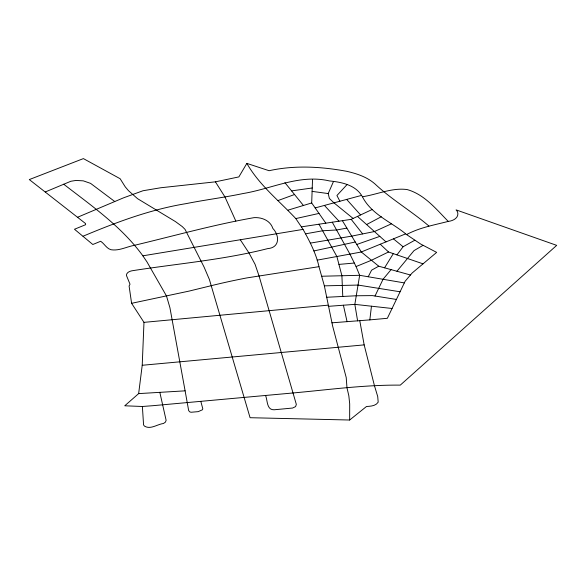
<?xml version="1.0" encoding="UTF-8"?>
<svg xmlns="http://www.w3.org/2000/svg" width="586" height="586" viewBox="0 0 586 586"><rect width="100%" height="100%" fill="white"/><g stroke="black" fill="none" stroke-linecap="round" stroke-linejoin="round"><path stroke-width="0.88" d="M325.831 223.171L311.693 202.961L312.528 179.492M83.066 236.217C116.372 222.233 150.521 209.407 186.326 203.591C205.173 199.833 224.27 197.475 243.087 193.534C271.911 188.802 299.563 173.91 329.457 180.935C341.733 182.158 355.914 184.971 362.397 196.735C371.509 214.659 391.8 222.153 406.574 234.576C419.591 227.573 434.123 225.039 448.253 221.398C453.234 220.871 459.483 217.728 457.512 211.714L456.076 209.876L556.7 245.366L400.282 385.127C364.419 384.804 328.834 389.719 293.183 392.957L152.69 405.71L142.383 406.486L124.745 405.79L138.648 393.609L142.222 365.276L143.98 322.359L131.601 303.314L129.096 286.019L130.011 284.195L126.437 275.464L126.679 274.028L127.689 272.702A8.314 4.798 0 0 1 132.846 270.644C177.807 263.619 223.559 259.854 267.743 248.596C279.874 247.739 279.749 235.594 272.878 228.489C270.314 220.468 261.832 217.201 254.104 217.64C213.765 224.738 174.159 235.843 134.333 245.336C126.583 246.757 119.068 251.057 111.01 249.731C106.403 248.427 104.447 243.776 100.682 241.271L92.822 244.501L74.473 229.243L85.644 224.694L85.541 223.552L29.3 179.572L83.395 158.601L120.137 178.723L125.228 186.831L128.51 190.706L137.556 198.669L175.426 221.574L182.283 226.606L185.051 229.382L204.118 267.15L209.378 279.456L250.083 417.708L349.659 420.016L366.499 406.494C370.586 406.245 375.78 406.025 378.19 402.157L377.721 396.568L374.417 385.573L364.162 344.883L359.782 320.725M331.918 322.82L369.832 319.883L371.458 306.207M353.102 218.446L333.947 202.851L329.398 198.493L328.204 193.563L333.478 181.521M375.011 296.025L383.046 279.28L391.082 269.626M368.228 276.76L371.583 270.183L378.717 266.198L410.449 275.002M428.871 225.998C411.57 211.18 391.69 199.628 375.04 184.004C367.151 177.031 356.969 173.661 346.875 171.346C321.333 166.592 294.612 165.054 269.099 170.716L246.853 163.384L238.868 176.906L215.406 181.836L160.762 187.754L143.006 190.743L123.478 197.856L77.645 217.223M384.57 267.817L393.316 253.635M396.956 254.888L403.102 246.75L414.815 240.216M396.934 271.252L414.024 250.61L423.004 245.366M347.066 184.568L336.921 195.526L339.902 201.24M406.574 234.576L420.66 244.032L436.651 252.39L412.134 273.017L405.131 281.251L387.353 318.301L369.832 319.883M366.602 224.548L381.303 216.732M422.997 263.832L388.518 251.987L371.451 260.265L356.061 266.549L349.93 254.104L332.269 222.204M301.365 226.87L351.19 219.347L372.037 209.561M391.47 223.808L374.432 231.551L351.717 236.121L310.309 243.124M45.283 191.959L70.869 181.264L75.968 180.437L83.307 180.854L90.574 183.374L114.761 201.525M405.6 233.88L361.159 252.031L317.143 260.155M277.954 200.588L294.531 194.515M356.764 244.479L379.831 236.378M288.092 210.125L311.693 202.961M315.165 207.927L361.416 195.424M246.853 163.384C259.276 185.139 278.929 200.566 295.791 218.578L319.011 213.421M362.397 196.735C377.289 194.574 391.939 187.454 407.197 189.578C424.403 194.427 436.182 209.158 448.253 221.398M313.898 250.94L355.27 242.003M131.601 303.314L189.029 291.11L211.216 285.69A452.626 261.319 0 0 1 246.831 277.918L318.967 266.674L324.358 285.851L332.658 326.138L346.216 377.531L346.978 387.778L348.831 395.784L349.695 403.849L349.659 420.016M346.868 228.093L336.584 229.99L322.63 230.767L305.46 233.843M63.684 184.202C91.804 205.964 121.727 226.723 142.859 255.818L303.065 229.39C309.65 241.227 316.044 253.342 318.967 266.674M291.586 190.89L312.228 187.981M143.98 322.359L327.984 305.174M142.222 365.276L364.162 344.883M338.935 264.396L354.34 263.048M328.248 306.346L354.838 304.368L392.063 308.485M138.648 393.609L185.11 390.847L188.677 410.632L189.864 411.921L191.051 412.251L198.222 411.643L202.382 409.804L202.807 408.801L200.881 401.637M326.549 297.27L356.303 295.769L372.418 295.608L396.407 299.446M322 276.233L359.658 275.303L404.34 282.906M324.358 285.851L358.119 285.067L400.084 291.777M312.104 191.38L328.204 193.563M393.426 238.854L403.102 246.75M378.717 266.198L361.291 251.98L342.385 220.673M357.482 216.395L385.998 241.886M380.263 244.23L388.518 251.987M324.432 205.422L338.972 221.186M346.656 199.416L360.588 214.937M284.899 182.649L303.423 205.474M351.19 219.347L362.653 233.917M295.791 218.578L303.065 229.39M142.859 255.818L147.013 261.979L166.505 296.018L169.933 307.753L185.11 390.847M240.289 239.747L249.043 253.057L255.078 264.33L259.034 275.903L296.333 404.399L295.593 406.611L292.575 408.046L274.138 409.775C266.549 410.119 267.656 400.406 265.59 395.594M318.996 224.204L336.877 256.514L341.902 275.742L342.773 296.45M215.406 181.836L224.943 196.925L235.828 221.054M356.061 266.549L359.658 275.303L354.838 304.368L357.614 320.901M159.832 392.349L166.124 420.301L165.464 422.088L163.457 423.502C157.297 424.213 150.412 429.97 144.346 426.029L143.563 424.857L142.383 406.486M343.403 305.218L347.073 321.699"/></g></svg>
